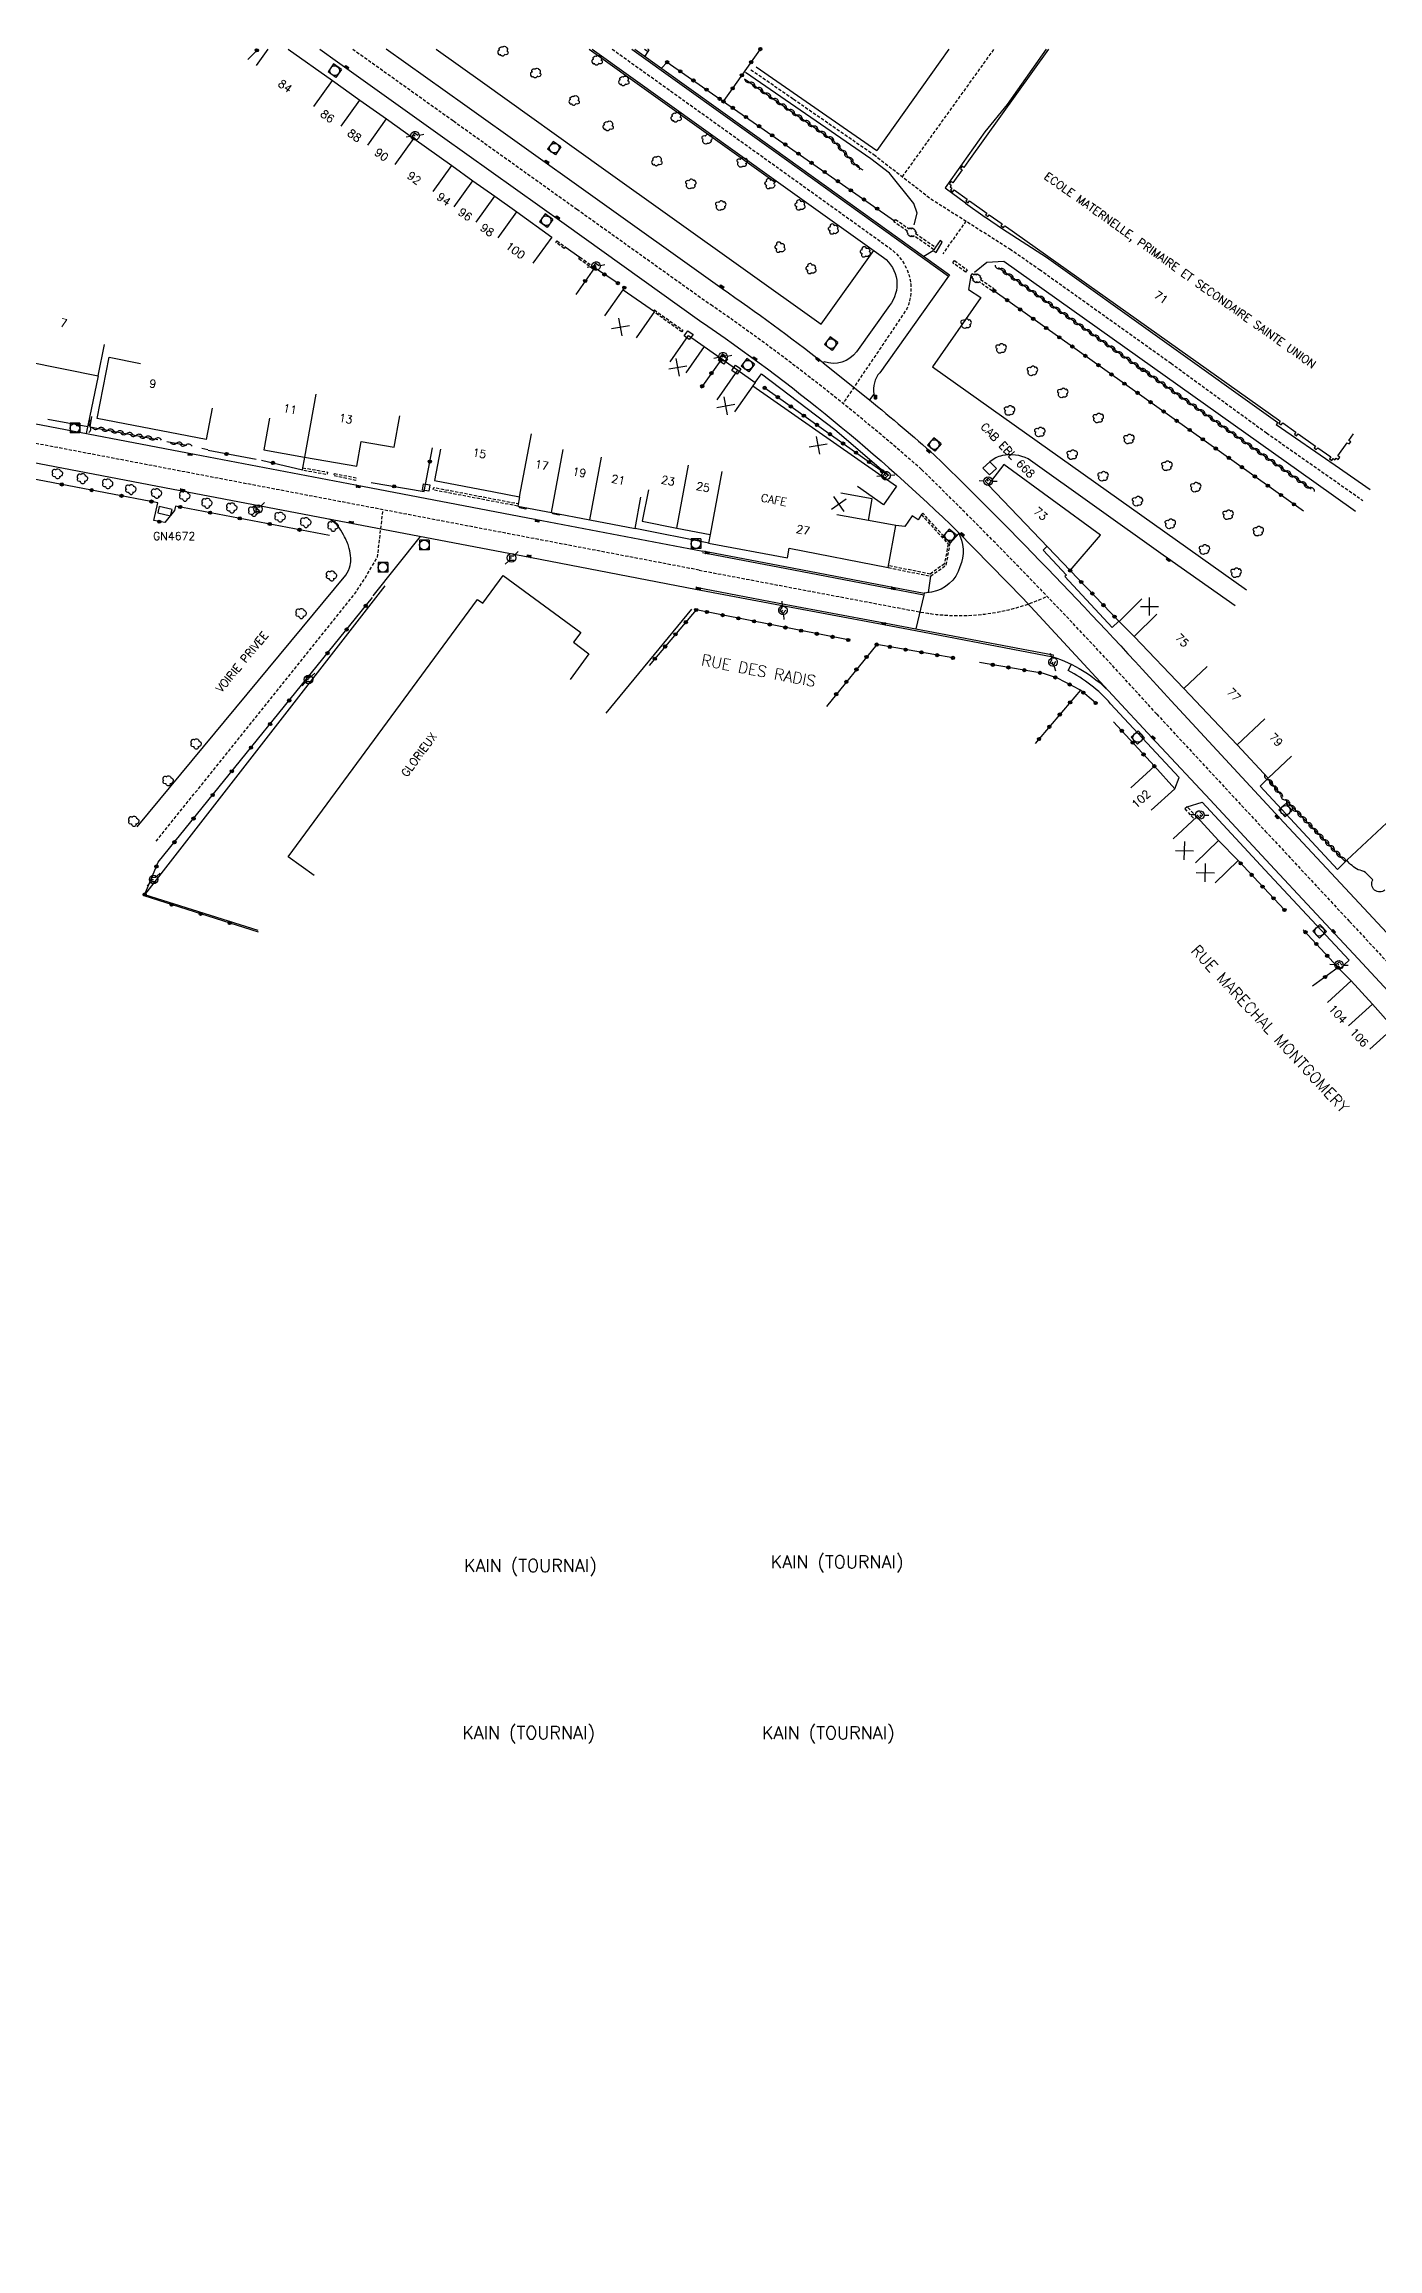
# Model space of a CAD drawing. Header units: millimetres. Extents: x 79999 to 81000, y 146000 to 147001.
# Drawn here: x 80401 to 80609.4, y 146656.3 to 147000.8 of the extents above; entities that cross this region are included whole.
import ezdxf
from ezdxf.enums import TextEntityAlignment as Align

# ---------------------------------------------------------------- set-up
doc = ezdxf.new("R2010")
doc.units = ezdxf.units.MM
doc.linetypes.add('DASHED', pattern=[0.75, 0.5, -0.25])
doc.layers.get('0').update_dxf_attribs({"linetype": 'CONTINUOUS'})
for name, color, linetype in [('W0001', 6, 'DASHED'), ('W0008', 7, 'CONTINUOUS'), ('W0100', 7, 'CONTINUOUS'), ('W0112', 1, 'DASHED'), ('W0300', 7, 'CONTINUOUS'), ('W0310', 3, 'CONTINUOUS'), ('W0322', 7, 'CONTINUOUS'), ('W0334', 7, 'CONTINUOUS'), ('W0400', 7, 'CONTINUOUS'), ('W0420', 7, 'CONTINUOUS'), ('W0471', 7, 'CONTINUOUS'), ('W0980', 7, 'CONTINUOUS'), ('W0984', 7, 'CONTINUOUS'), ('W0989', 7, 'CONTINUOUS'), ('W0991', 7, 'CONTINUOUS'), ('W1102', 7, 'CONTINUOUS')]:
    doc.layers.add(name, color=color, linetype=linetype)
doc.styles.get("Standard").update_dxf_attribs({"font": 'romans.shx', "width": 0.85})

# ---------------------------------------------------------------- blocks, each defined once
blk = doc.blocks.new('t322o')
at = {"color": 0, "linetype": 'Continuous'}
for radius in [0.25, 0.15]:
    blk.add_circle((0, 0), radius, dxfattribs=at)
blk = doc.blocks.new('t310o')
at = {"color": 0, "linetype": 'Continuous'}
for centre, start, end in [((-0.5, 0.38), 216.8699, 323.1304), ((0.5, -0.37), 36.8699, 143.1303)]:
    blk.add_arc(centre, 0.625, start, end, dxfattribs=at)
blk = doc.blocks.new('T400')
for p, q in [((-0.15, 0.3), (0.15, 0.3)), ((-0.15, -0.25), (-0.15, 0.3)), ((-0.15, 0.15), (0.15, 0.15)), ((-0.15, 0), (0.15, 0)), ((0.15, 0.3), (0.15, -0.25)), ((-0.15, -0.15), (0.15, -0.15)), ((-0.15, -0.25), (-0.15, -0.3)), ((-0.15, -0.3), (0.15, -0.3)), ((0.15, -0.3), (0.15, -0.25))]:
    blk.add_line(p, q)
blk = doc.blocks.new('T420')
for p, q in [((0.75, 0.75), (-0.75, 0.75)), ((-0.75, 0.75), (-0.75, -0.75)), ((0.75, 0.75), (0.75, -0.75)), ((0.75, -0.75), (-0.75, -0.75))]:
    blk.add_line(p, q)
blk.add_ellipse((0, 0), major_axis=(-0.53, 0.53), ratio=1, start_param=3.926991, end_param=10.210176)
blk = doc.blocks.new('T471')
for p, q in [((-0.333334, 0.333334), (-0.333334, -0.333334)), ((-0.333334, 0.333334), (0.333334, 0.333334)), ((-0.333334, 0), (0, 0)), ((0.500001, 0.500001), (1.000002, 1.000002)), ((-0.500001, -0.500001), (-1.000002, -1.000002)), ((-0.333334, -0.333334), (0.333334, -0.333334))]:
    blk.add_line(p, q)
blk.add_ellipse((0, 0), major_axis=(0.471405, 0.471405), ratio=1, start_param=5.4977871438, end_param=11.780972451)
blk = doc.blocks.new('T300')
for p, q in [((-0.8, 0.51), (-0.86, 0.34)), ((-0.86, 0.34), (-0.86, 0.17)), ((-0.86, 0.17), (-0.74, 0.06)), ((-0.69, 0.63), (-0.8, 0.51)), ((-0.8, -0.06), (-0.74, 0.06)), ((-0.74, 0.06), (-0.69, 0.11)), ((-0.57, 0.69), (-0.69, 0.63)), ((-0.46, 0.69), (-0.57, 0.69)), ((-0.29, 0.63), (-0.46, 0.69)), ((-0.29, 0.63), (-0.17, 0.74)), ((-0.23, 0.57), (-0.29, 0.63)), ((-0.17, 0.74), (-0.06, 0.8)), ((-0.06, 0.8), (0.06, 0.8)), ((0.06, 0.8), (0.23, 0.74)), ((0.23, 0.74), (0.34, 0.63)), ((0.34, 0.63), (0.4, 0.51)), ((0.46, 0.46), (0.34, 0.46)), ((0.4, 0.51), (0.4, 0.46)), ((0.57, 0.4), (0.46, 0.46)), ((0.57, 0.4), (0.69, 0.29)), ((0.69, 0.29), (0.74, 0.17)), ((0.74, 0.06), (0.69, -0.17)), ((0.74, 0.17), (0.74, 0.06)), ((-0.8, -0.17), (-0.8, -0.06)), ((-0.8, -0.23), (-0.8, -0.17)), ((-0.74, -0.34), (-0.8, -0.23)), ((-0.69, -0.4), (-0.74, -0.34)), ((-0.51, -0.46), (-0.69, -0.4)), ((-0.4, -0.46), (-0.51, -0.46)), ((-0.4, -0.46), (-0.34, -0.46)), ((-0.34, -0.46), (-0.34, -0.4)), ((-0.34, -0.51), (-0.34, -0.46)), ((-0.29, -0.63), (-0.34, -0.51)), ((-0.17, -0.74), (-0.29, -0.63)), ((-0.06, -0.8), (-0.17, -0.74)), ((0.06, -0.8), (-0.06, -0.8)), ((0.17, -0.74), (0.06, -0.8)), ((0.23, -0.69), (0.17, -0.74)), ((0.29, -0.46), (0.23, -0.46)), ((0.29, -0.63), (0.23, -0.69)), ((0.46, -0.4), (0.29, -0.46)), ((0.34, -0.51), (0.29, -0.63)), ((0.34, -0.51), (0.34, -0.46)), ((0.57, -0.34), (0.46, -0.4)), ((0.63, -0.29), (0.57, -0.34)), ((0.69, -0.17), (0.63, -0.29))]:
    blk.add_line(p, q)
blk = doc.blocks.new('t112o')
at = {"color": 0, "linetype": 'Continuous'}
for p, q in [((-0.5, 0.5), (0.5, 0.5)), ((-0.5, -0.5), (-0.5, 0.5)), ((0.5, 0.5), (0.5, -0.5)), ((0.5, -0.5), (-0.5, -0.5))]:
    blk.add_line(p, q, dxfattribs=at)
blk = doc.blocks.new('t991o')
at = {"color": 0, "linetype": 'Continuous'}
for p, q in [((-1, 1), (1, -1)), ((-1, -1), (1, 1))]:
    blk.add_line(p, q, dxfattribs=at)

msp = doc.modelspace()

# ---------------------------------------------------------------- linework, layer by layer
at = {"layer": 'W0001'}
msp.add_line((80535.09, 146980.04), (80549.43, 147000), dxfattribs=at)
msp.add_lwpolyline([(80449.22, 147000), (80464.95, 146988.77), (80484.23, 146974.99), (80505.17, 146960.04, -0.029084), (80538.06, 146934.32, -0.015785), (80574.82, 146896.09), (80591.78, 146877.81), (80604.95, 146863.67), (80612.05, 146856.03), (80619.63, 146847.91), (80627.07, 146839.89), (80639.46, 146826.59), (80652.03, 146813.1), (80666.44, 146797.6), (80684.54, 146778.17), (80694.28, 146767.73), (80704.97, 146755.76, -0.048202), (80721.47, 146731.77, -0.116261)], format="xyb", dxfattribs=at)
at = {"layer": 'W0001', "flags": 128}
for points in [[(80489.74, 147000), (80516.4, 146980.9), (80533.16, 146968.86, -0.351739), (80535.79, 146959.4), (80525.81, 146944.63)], [(80503.33, 146918.58), (80537.81, 146912.05, 0.155766), (80557.71, 146914.48, -0.382919)]]:
    msp.add_lwpolyline(points, format="xyb", dxfattribs=at)
at = {"layer": 'W0001'}
for points in [[(80511.43, 146996.77), (80518.07, 146992.19), (80530.63, 146983.5), (80539.55, 146976.59), (80551.88, 146968.77), (80556.51, 146965.56), (80577.05, 146950.91), (80591.98, 146940.01), (80607, 146929.48)], [(80545.02, 146973.12), (80541.38, 146967.99)]]:
    msp.add_lwpolyline(points, dxfattribs=at)
at = {"layer": 'W0001', "flags": 128}
for points in [[(80503.33, 146918.58), (80365.33, 146944.94), (80288.65, 146959.52), (80281.18, 146964.49)], [(80418.53, 146876.23), (80449.45, 146914.74), (80450.91, 146916.96), (80453.09, 146920.59), (80453.96, 146928.01)]]:
    msp.add_lwpolyline(points, dxfattribs=at)
at = {"layer": 'W0008'}
for p, q in [((80542.34, 147000), (80531.11, 146984.14)), ((80550.75, 146971.9), (80557.62, 146967.5)), ((80602.7, 146935), (80608.15, 146931.2))]:
    msp.add_line(p, q, dxfattribs=at)
at = {"layer": 'W0008', "flags": 128}
for points in [[(80035.98, 146710.49, -0.000002), (80043.72, 146718.34)], [(80319.6, 147000), (80309.21, 146989.24), (80290.76, 146970.15, 0.042121), (80290.37, 146969.67, 0.018235), (80289.6, 146968.45, 0.071052), (80289.15, 146967.34, 0.063085), (80288.99, 146966.01, 0.076817), (80289.16, 146964.99, 0.067679), (80289.67, 146963.94, 0.059575), (80290.64, 146962.8, 0.091141), (80291.47, 146962.27, 0.016396), (80292.51, 146961.89, 0.03346), (80293.03, 146961.76), (80303.55, 146959.78), (80318.54, 146956.88), (80344.64, 146951.97), (80373.25, 146946.5), (80398.34, 146941.68), (80423.43, 146936.89), (80449.66, 146931.89), (80477.67, 146926.52), (80503.89, 146921.54)], [(80415.53, 146878.46), (80448.14, 146917.79, 0.06793), (80448.83, 146919.33, 0.101798), (80448.93, 146920.47, 0.023595), (80448.68, 146921.95, 0.041085), (80448.43, 146922.78, 0.030407), (80447.96, 146923.77, 0.020781), (80447.14, 146925.15, 0.058847), (80446.63, 146925.76, 0.073122), (80445.58, 146926.55)]]:
    msp.add_lwpolyline(points, format="xyb", dxfattribs=at)
at = {"layer": 'W0008'}
for points in [[(80444.06, 147000), (80446.85, 146998.01), (80463.23, 146986.28), (80482.27, 146972.72), (80503.37, 146957.6, -0.043611), (80543.76, 146924.58, -0.236201), (80544.07, 146919.1, -0.286174), (80539.63, 146915.13), (80538.48, 146915), (80538.42, 146914.67), (80532.45, 146915.82), (80516.74, 146918.85), (80503.84, 146921.27)], [(80486.65, 147000), (80515.35, 146979.43), (80532.13, 146967.43, -0.42998), (80533.05, 146959.93), (80527.92, 146952.7, -0.33398), (80522.85, 146951.14), (80522.7, 146950.95, 0.013514), (80506.92, 146962.53), (80486, 146977.47), (80466.72, 146991.24), (80454.45, 147000)], [(80492.83, 147000), (80514.97, 146984.14), (80542.3, 146964.51), (80531.55, 146949.43, 0.228467), (80530.64, 146946.08), (80529.93, 146945.2, -0.00923), (80540.12, 146936.55, -0.015802), (80577.06, 146898.15), (80594.01, 146879.88), (80607.17, 146865.74), (80614.28, 146858.1), (80621.86, 146849.98), (80629.3, 146841.96), (80641.69, 146828.66), (80654.25, 146815.17), (80666, 146802.53), (80668.18, 146804.56, 0.352316), (80672.36, 146803.9), (80683.52, 146810.54)], [(80502.82, 146915.9), (80516.92, 146913.22), (80531.43, 146910.51), (80537.19, 146909.42), (80558.66, 146905.35), (80558.61, 146905.06, -0.113468), (80567.24, 146899.77), (80574.77, 146891.67), (80583.14, 146882.67), (80592.55, 146872.58), (80605.54, 146858.61), (80621.3, 146841.69), (80629.72, 146832.61), (80665.2, 146794.51), (80682.32, 146776.1), (80692.04, 146765.69), (80702.68, 146753.77, -0.026975), (80712.29, 146740.99, -0.118417), (80715.65, 146733.72, -0.008396), (80715.7, 146733.47, -0.008396)]]:
    msp.add_lwpolyline(points, format="xyb", dxfattribs=at)
for points in [[(80557.56, 147000), (80551.44, 146991.33), (80547.96, 146987.07), (80541.77, 146978.29), (80544.97, 146975.96), (80544.94, 146975.9), (80548.01, 146973.71), (80548.09, 146973.74), (80550.75, 146971.9)], [(80512.25, 146997.23), (80531.11, 146984.14)], [(80530.15, 146982.86), (80510.57, 146996.35)], [(80536.93, 146972.51), (80537.42, 146974.35), (80536.85, 146975.84), (80533.05, 146980.58), (80530.15, 146982.86)], [(80605.85, 146927.75), (80599.37, 146932.4), (80550.92, 146966.8), (80548.29, 146966.64), (80546.33, 146965.1)], [(80557.62, 146967.5), (80593.72, 146941.65), (80593.48, 146941.32), (80602.7, 146935)]]:
    msp.add_lwpolyline(points, dxfattribs=at)
at = {"layer": 'W0008', "flags": 128}
for points in [[(80407.65, 146939.91), (80409.49, 146948.93)], [(80395.33, 146936.18), (80422.26, 146931.02), (80449.54, 146925.79), (80477.14, 146920.54), (80502.77, 146915.63)], [(80476.3, 146928.33), (80476.26, 146928.13), (80475.27, 146928.32), (80475.31, 146928.52)], [(80481.49, 146927.35), (80481.46, 146927.19), (80480.48, 146927.4), (80480.51, 146927.53)], [(80504.84, 146922.77), (80493.32, 146925.09)], [(80452.44, 146914.58), (80459.83, 146923.86)], [(80434.45, 146862.29), (80416.74, 146867.84), (80454.31, 146916.14)], [(80488.8, 146896.24), (80502.19, 146912.48)]]:
    msp.add_lwpolyline(points, dxfattribs=at)
at = {"layer": 'W0100'}
msp.add_line((80557.89, 147000), (80545.42, 146982.53), dxfattribs=at)
for points in [[(80434.17, 146997.41), (80436.02, 147000)], [(80439.15, 147000), (80446.05, 146995.09), (80450.31, 146992.03), (80454.48, 146989.08), (80458.76, 146986.02), (80464.7, 146981.79), (80468, 146979.43), (80471.41, 146977.01), (80474.85, 146974.55), (80480.31, 146970.58), (80477.37, 146966.54)], [(80545.42, 146982.53), (80544.7, 146981.51), (80544.41, 146981.72), (80544.15, 146981.35), (80544.45, 146981.15), (80542.99, 146979.09), (80542.68, 146979.3), (80542.43, 146978.94), (80542.73, 146978.72), (80542.54, 146978.45), (80542.82, 146978.25), (80542.6, 146977.95), (80542.97, 146977.7), (80543.18, 146977.99), (80545.23, 146976.54), (80545.02, 146976.24), (80545.38, 146975.99), (80545.59, 146976.28), (80548.3, 146974.37), (80548.08, 146974.05), (80548.45, 146973.81), (80548.66, 146974.11), (80550.69, 146972.67), (80550.47, 146972.36), (80550.86, 146972.1), (80551.07, 146972.4), (80551.35, 146972.21), (80593.85, 146942.06), (80594.12, 146941.86), (80593.91, 146941.56), (80594.28, 146941.28), (80594.5, 146941.59), (80596.53, 146940.15), (80596.32, 146939.85), (80596.67, 146939.58), (80596.89, 146939.89), (80599.6, 146937.97), (80599.39, 146937.68), (80599.75, 146937.41), (80599.96, 146937.71), (80602.01, 146936.26), (80601.8, 146935.97), (80602.15, 146935.7), (80602.37, 146936), (80602.65, 146935.8), (80602.85, 146936.08), (80603.15, 146935.86), (80603.4, 146936.22), (80603.1, 146936.44), (80604.57, 146938.49), (80604.86, 146938.29), (80605.12, 146938.65), (80604.82, 146938.86), (80605.55, 146939.88)], [(80488.6, 146958.29), (80491.47, 146962.39), (80496.36, 146958.97), (80493.49, 146954.88)], [(80498.79, 146951.12), (80501.65, 146955.22), (80504.11, 146953.5), (80501.25, 146949.4)], [(80506.15, 146945.2), (80509.37, 146949.8), (80512.09, 146947.89), (80511.74, 146947.39), (80534.18, 146931.7), (80532.15, 146928.78), (80528.05, 146931.64)], [(80505.08, 146924.17), (80504.82, 146922.77), (80517.15, 146920.48), (80517.38, 146922.02), (80532.88, 146918.97), (80534.05, 146925.58), (80529.77, 146926.34), (80530.37, 146929.73), (80525.45, 146930.6)], [(80572.5, 146914.09), (80568.94, 146910.58), (80571.29, 146908.2), (80579.07, 146900.09), (80587.37, 146891.26), (80592.24, 146886.07), (80595.89, 146889.49)], [(80573.96, 146881.07), (80577.66, 146884.43), (80574.45, 146887.95), (80570.76, 146884.58)], [(80583.95, 146869.72), (80587.54, 146873.2), (80584.48, 146876.35), (80581.06, 146880.01), (80577.41, 146876.59)], [(80601.47, 146851.05), (80605.17, 146854.41), (80608.5, 146850.75), (80611.82, 146847.09), (80608.12, 146843.73)]]:
    msp.add_lwpolyline(points, dxfattribs=at)
at = {"layer": 'W0100', "flags": 128}
for points in [[(80397.22, 146958.55), (80396.22, 146953.65), (80398.77, 146953.13), (80398.38, 146951.2), (80409.47, 146948.93), (80410.47, 146953.83)], [(80427.28, 146943.89), (80426.33, 146938.98), (80409.28, 146942.29), (80411.17, 146951.85), (80416.07, 146950.87)], [(80436.21, 146942.3), (80435.33, 146937.37), (80441.69, 146936.24), (80449.85, 146934.83), (80450.54, 146938.7), (80455.7, 146937.79), (80456.58, 146942.71)], [(80462.95, 146937.47), (80462.02, 146932.56), (80471.27, 146930.8), (80475.28, 146930.04), (80475, 146928.58), (80480.25, 146927.58), (80486.24, 146926.43), (80493.32, 146925.09), (80494.25, 146930)], [(80495.42, 146931.13), (80494.44, 146926.22), (80499.84, 146925.15), (80505.08, 146924.17)], [(80443.18, 146870.85), (80439.15, 146873.81), (80468.73, 146914), (80469.53, 146913.41), (80472.7, 146917.72), (80484.83, 146908.85), (80483.69, 146907.3), (80486.12, 146905.52), (80483.17, 146901.49)]]:
    msp.add_lwpolyline(points, dxfattribs=at)
at = {"layer": 'W0100'}
for points in [[(80548.75, 146935.51), (80547.65, 146934.52), (80548.69, 146933.45), (80549.79, 146934.45)], [(80566.01, 146924.03), (80550.91, 146935.07), (80548.51, 146931.93), (80561.3, 146918.53)]]:
    msp.add_lwpolyline(points, close=True, dxfattribs=at)
at = {"layer": 'W0100', "flags": 128}
msp.add_lwpolyline([(80421, 146928.07), (80419.01, 146928.54), (80418.77, 146927.53), (80420.75, 146927.06)], close=True, dxfattribs=at)
at = {"layer": 'W0100'}
msp.add_lwpolyline([(80610.46, 146868.58, -0.828791), (80608.57, 146870.18), (80607.42, 146871.33, 0.112181), (80606.29, 146871.78, -0.115657), (80604.53, 146873.25), (80610.74, 146879.1)], format="xyb", dxfattribs=at)
at = {"layer": 'W0112'}
for points in [[(80494.82, 147000), (80495.35, 146999.61), (80495.52, 146999.86)], [(80495.52, 146999.86), (80495.33, 147000)], [(80496.22, 146959.07), (80496.34, 146959.24), (80500.81, 146956.05), (80500.64, 146955.8), (80496.3, 146958.9)], [(80532.88, 146918.97), (80539.49, 146917.65), (80541.94, 146919.38), (80542.55, 146922.77), (80538.29, 146927.46), (80538.05, 146927.25), (80538.05, 146927.25), (80542.23, 146922.68), (80541.66, 146919.56), (80539.43, 146917.97), (80532.93, 146919.27)], [(80581.06, 146880.01), (80579.57, 146881.61), (80579.2, 146881.27), (80580.69, 146879.67)]]:
    msp.add_lwpolyline(points, dxfattribs=at)
for points in [[(80540.01, 146968.65), (80536.9, 146970.82), (80536.77, 146970.64), (80536.52, 146970.82), (80536.39, 146970.64), (80535.88, 146971.01), (80536.01, 146971.19), (80535.76, 146971.38), (80535.87, 146971.54), (80533.76, 146973.02), (80534.01, 146973.38), (80536.13, 146971.9), (80536.25, 146972.07), (80536.51, 146971.9), (80536.63, 146972.08), (80537.15, 146971.72), (80537.03, 146971.54), (80537.28, 146971.36), (80537.16, 146971.18), (80540.26, 146969.02)], [(80482.23, 146968.86), (80480.97, 146969.78), (80481.14, 146970.03), (80482.41, 146969.1)], [(80486.79, 146965.61), (80484.53, 146967.24), (80484.71, 146967.49), (80486.97, 146965.85)], [(80544.97, 146965.16), (80542.96, 146966.58), (80543.22, 146966.94), (80545.22, 146965.52)], [(80546.01, 146964.92), (80546.28, 146964.73), (80546.4, 146964.9), (80546.66, 146964.72), (80546.79, 146964.9), (80547.31, 146964.55), (80547.18, 146964.37), (80547.44, 146964.19), (80547.31, 146964.01), (80549.37, 146962.56), (80549.11, 146962.2), (80547.06, 146963.64), (80546.93, 146963.46), (80546.67, 146963.65), (80546.54, 146963.47), (80546.04, 146963.84), (80546.17, 146964.02), (80545.91, 146964.2), (80546.03, 146964.37), (80545.76, 146964.56)]]:
    msp.add_lwpolyline(points, close=True, dxfattribs=at)
at = {"layer": 'W0112', "flags": 128}
for points in [[(80441.42, 146934.57), (80445.29, 146933.9), (80445.22, 146933.51), (80441.36, 146934.17)], [(80446.35, 146933.7), (80449.74, 146932.99), (80449.65, 146932.6), (80446.27, 146933.31)]]:
    msp.add_lwpolyline(points, close=True, dxfattribs=at)
msp.add_lwpolyline([(80475, 146928.58), (80461.79, 146931.11), (80461.87, 146931.51), (80475.08, 146928.97)], dxfattribs=at)
at = {"layer": 'W0310'}
msp.add_line((80550.1, 146965.87), (80598.92, 146931.27), dxfattribs=at)
for points in [[(80510.43, 146995.36), (80524.22, 146985.77), (80528.05, 146981.58), (80528.9, 146981.1)], [(80592.29, 146885.83), (80594.13, 146883.54)], [(80594.91, 146882.69), (80604.3, 146873.03)]]:
    msp.add_lwpolyline(points, dxfattribs=at)
at = {"layer": 'W0310', "flags": 128}
for points in [[(80408.41, 146942.56), (80408.13, 146940.97), (80418.79, 146939)], [(80420.2, 146938.68), (80423.33, 146938.09)], [(80425.67, 146937.63), (80426.59, 146937.45)]]:
    msp.add_lwpolyline(points, dxfattribs=at)
at = {"layer": 'W0322'}
for points in [[(80434.45, 147000), (80432.86, 146998.34)], [(80507.14, 146991.81), (80512.9, 147000)], [(80498.34, 146997.95), (80507.14, 146991.81), (80516.94, 146984.99), (80533.85, 146973.16)], [(80486.97, 146965.8), (80484.06, 146961.67)], [(80490.63, 146963.42), (80486.97, 146965.8)], [(80491.65, 146962.72), (80491.47, 146962.39)], [(80549.22, 146962.35), (80597.73, 146927.83)], [(80506.7, 146951.41), (80503.59, 146946.99)], [(80513.58, 146947.05), (80532.44, 146933.68)], [(80561.3, 146918.53), (80568.94, 146910.58)], [(80526.63, 146907.67), (80502.87, 146912.36), (80495.51, 146903.68)], [(80542.98, 146904.87), (80531.07, 146906.95), (80523.21, 146897.3)], [(80565.27, 146897.83), (80562.91, 146899.82), (80559.3, 146901.72), (80557.15, 146902.43), (80547.12, 146904.16)], [(80562.91, 146899.82), (80555.82, 146891.5)], [(80574.45, 146887.95), (80568.08, 146894.87)], [(80594.77, 146865.48), (80587.54, 146873.2)], [(80597.71, 146862.39), (80603.14, 146856.49), (80599.15, 146853.6)]]:
    msp.add_lwpolyline(points, dxfattribs=at)
at = {"layer": 'W0322', "flags": 128}
for points in [[(80401.61, 146942.17), (80407.86, 146941.04)], [(80445.59, 146924), (80421.53, 146928.59), (80421.39, 146927.88), (80419.85, 146926), (80418.15, 146926.33), (80418.78, 146929.1), (80386.02, 146935.36)], [(80434.16, 146935.85), (80426.62, 146937.27)], [(80434.96, 146935.76), (80441.37, 146934.27), (80441.72, 146936.24)], [(80452.11, 146932.28), (80460.38, 146930.87), (80461.68, 146937.71)], [(80434.52, 146862.03), (80416.63, 146867.67), (80418.83, 146872.93), (80452.31, 146914.3)]]:
    msp.add_lwpolyline(points, dxfattribs=at)
at = {"layer": 'W0334'}
for points in [[(80462.24, 147000), (80469.52, 146994.8), (80488.42, 146981.29), (80510.21, 146965.71), (80522.42, 146957.03), (80530.63, 146968.5)], [(80486.18, 147000), (80515.19, 146979.21), (80515.35, 146979.43)], [(80493.3, 147000), (80515.13, 146984.36), (80542.46, 146964.73), (80542.3, 146964.51)], [(80494.88, 146998.87), (80495.35, 146999.61)], [(80497.48, 146997.01), (80498.34, 146997.95)], [(80482.41, 146969.1), (80484.71, 146967.49)], [(80538.42, 146967.63), (80539.9, 146968.52), (80540.36, 146968.21), (80541.31, 146969.84), (80541, 146970.07), (80540.26, 146969.02)], [(80545.76, 146964.56), (80545.39, 146962.42), (80547.32, 146961.16), (80539.79, 146950.36), (80588.84, 146915.52)], [(80504.11, 146953.5), (80509.37, 146949.8)], [(80512.09, 146947.89), (80513.08, 146949.27), (80524.55, 146940.53), (80532.88, 146933.41), (80532.47, 146932.98)], [(80538.05, 146927.25), (80537.53, 146926.42), (80536.59, 146927.04), (80535.45, 146925.39), (80534.05, 146925.58)], [(80542.55, 146922.77), (80543.91, 146924.31)], [(80543.76, 146924.58), (80553.88, 146914.18), (80567.24, 146899.77)], [(80538.47, 146914.95), (80532.5, 146916.09), (80516.79, 146919.12), (80503.89, 146921.54)], [(80557.7, 146922.3), (80557.08, 146921.69), (80560.72, 146917.82), (80560.47, 146917.59), (80567.86, 146909.62), (80568.91, 146910.61)], [(80539.49, 146917.65), (80539.13, 146915.07)], [(80502.77, 146915.63), (80516.87, 146912.95), (80531.38, 146910.24), (80537.14, 146909.15), (80558.61, 146905.06)], [(80538.42, 146914.67), (80537.19, 146909.42)], [(80592.24, 146886.07), (80590.97, 146884.82), (80603.07, 146871.83), (80604.53, 146873.25)], [(80579.57, 146881.61), (80581.92, 146882.35), (80591.73, 146871.78), (80604.88, 146857.64), (80603.35, 146856.22), (80605.17, 146854.41)]]:
    msp.add_lwpolyline(points, dxfattribs=at)
at = {"layer": 'W0334', "flags": 128}
msp.add_lwpolyline([(80522.7, 146950.95), (80529.93, 146945.2)], dxfattribs=at)
at = {"layer": 'W0334'}
for points in [[(80587.06, 146913), (80575.84, 146920.94), (80554.72, 146935.95, 0.175756), (80550.7, 146936.48, 0.119694), (80548.75, 146935.51)], [(80577.66, 146884.43), (80578.31, 146886.18), (80567.62, 146897.71, 0.094964), (80560.96, 146902.9), (80561.49, 146903.87)]]:
    msp.add_lwpolyline(points, format="xyb", dxfattribs=at)
at = {"layer": 'W1102'}
for p, q in [((80443.15, 146991.01), (80446.05, 146995.09)), ((80447.4, 146987.97), (80450.31, 146992.03)), ((80451.59, 146985), (80454.48, 146989.08)), ((80455.86, 146981.96), (80458.76, 146986.02)), ((80461.8, 146977.72), (80464.7, 146981.79)), ((80465.09, 146975.37), (80468, 146979.43)), ((80468.52, 146972.93), (80471.41, 146977.01)), ((80471.94, 146970.48), (80474.85, 146974.55)), ((80574.85, 146911.71), (80571.29, 146908.2)), ((80582.68, 146903.55), (80579.07, 146900.09)), ((80591.71, 146895.34), (80587.37, 146891.26)), ((80580.89, 146872.87), (80584.48, 146876.35))]:
    msp.add_line(p, q, dxfattribs=at)
at = {"layer": 'W1102', "flags": 128}
for points in [[(80443.44, 146946.09), (80441.69, 146936.24)], [(80511.74, 146947.39), (80508.87, 146943.29)], [(80475.28, 146930.04), (80477.14, 146939.86)], [(80480.25, 146927.58), (80482.11, 146937.41)], [(80486.24, 146926.43), (80488.1, 146936.25)], [(80499.84, 146925.15), (80501.67, 146934.98)], [(80505.12, 146924.16), (80506.95, 146934)], [(80529.77, 146926.34), (80524.85, 146927.22)], [(80608.5, 146850.75), (80604.79, 146847.39)]]:
    msp.add_lwpolyline(points, dxfattribs=at)

# ---------------------------------------------------------------- block references
at = {"layer": 'W0112'}
for p, rotation in [((80501.68, 146955.29), 324.5226209168424), ((80507.05, 146951.45), 325.0579628970833), ((80509.16, 146949.91), 325.0579628970833), ((80460.7, 146931.5), 351.5361057087402)]:
    msp.add_blockref('t112o', p, dxfattribs=dict(at, rotation=rotation))
at = {"layer": 'W0300'}
for p, rotation in [((80472.78, 146999.7), 54.76773020075985), ((80477.89, 146996.28), 54.76773020075985), ((80487.49, 146998.27), 54.76773020075985), ((80483.9, 146991.99), 54.76773020075985), ((80491.66, 146995.05), 54.76773020075985), ((80499.83, 146989.38), 54.76773020075985), ((80489.21, 146988.03), 54.76773020075985), ((80504.5, 146985.88), 234.8357351273953), ((80496.82, 146982.52), 54.76773020075985), ((80509.99, 146982.27), 234.8357351273953), ((80501.96, 146978.9), 234.8357351273953), ((80514.42, 146978.85), 324.3679238860183), ((80506.63, 146975.52), 234.8357351273953), ((80519.14, 146975.52), 324.3679238860183), ((80524.35, 146971.76), 324.3679238860183), ((80516, 146968.92), 324.3679238860183), ((80529.34, 146968.19), 324.3679238860183), ((80520.86, 146965.58), 324.3679238860183), ((80544.96, 146957.07), 235.1135262214503), ((80550.42, 146953.2), 235.1135262214503), ((80555.32, 146949.69), 235.1135262214503), ((80560.06, 146946.24), 235.1135262214503), ((80551.75, 146943.51), 235.1135262214503), ((80565.61, 146942.32), 235.1135262214503), ((80556.48, 146940.14), 235.1135262214503), ((80570.4, 146939.04), 235.1135262214503), ((80561.54, 146936.59), 235.1135262214503), ((80576.33, 146934.86), 235.1135262214503), ((80566.35, 146933.22), 235.1135262214503), ((80580.83, 146931.51), 235.1135262214503), ((80571.74, 146929.33), 235.1135262214503), ((80585.89, 146927.22), 235.1135262214503), ((80576.85, 146925.79), 235.1135262214503), ((80590.6, 146924.65), 235.1135262214503), ((80582.18, 146921.78), 235.1135262214503), ((80587.13, 146918.15), 235.1135262214503)]:
    msp.add_blockref('T300', p, dxfattribs=dict(at, rotation=rotation))
for p in [(80403.12, 146933.63), (80407.03, 146932.87), (80410.98, 146932.06), (80414.6, 146931.17), (80418.62, 146930.55), (80423.02, 146930.13), (80426.49, 146929.02), (80430.36, 146928.28), (80433.8, 146927.75), (80437.92, 146926.85), (80441.93, 146926.01), (80446.2, 146925.43), (80445.95, 146917.66), (80441.2, 146911.79), (80424.79, 146891.42), (80420.41, 146885.66), (80415.05, 146879.33)]:
    msp.add_blockref('T300', p, dxfattribs=at)
at = {"layer": 'W0310'}
for p, rotation in [((80511.25, 146994.79), 325.1822719463038), ((80511.25, 146994.79), 325.1822719463038), ((80512.48, 146993.94), 325.1822719463038), ((80512.48, 146993.94), 325.1822719463038), ((80513.72, 146993.08), 325.1822719463038), ((80513.72, 146993.08), 325.1822719463038), ((80514.95, 146992.23), 325.1822719463038), ((80514.95, 146992.23), 325.1822719463038), ((80516.18, 146991.37), 325.1822719463038), ((80516.18, 146991.37), 325.1822719463038), ((80517.41, 146990.51), 325.1822719463038), ((80517.41, 146990.51), 325.1822719463038), ((80518.64, 146989.65), 325.1822719463038), ((80518.64, 146989.65), 325.1822719463038), ((80519.87, 146988.8), 325.1822719463038), ((80519.87, 146988.8), 325.1822719463038), ((80521.1, 146987.94), 325.1822719463038), ((80521.1, 146987.94), 325.1822719463038), ((80522.34, 146987.09), 325.1822719463038), ((80522.34, 146987.09), 325.1822719463038), ((80523.57, 146986.23), 325.1822719463038), ((80523.57, 146986.23), 325.1822719463038), ((80524.7, 146985.26), 312.3746421362994), ((80524.7, 146985.26), 312.3746421362994), ((80525.71, 146984.15), 312.3746421362994), ((80525.71, 146984.15), 312.3746421362994), ((80526.72, 146983.04), 312.3746421362994), ((80526.72, 146983.04), 312.3746421362994), ((80527.73, 146981.93), 312.3746421362994), ((80527.73, 146981.93), 312.3746421362994), ((80550.38, 146965.68), 144.6685749825606), ((80551.6, 146964.81), 144.6685749825606), ((80552.82, 146963.94), 144.6685749825606), ((80554.05, 146963.07), 144.6685749825606), ((80555.27, 146962.21), 144.6685749825606), ((80556.49, 146961.34), 144.6685749825606), ((80557.72, 146960.47), 144.6685749825606), ((80558.94, 146959.6), 144.6685749825606), ((80560.17, 146958.74), 144.6685749825606), ((80561.39, 146957.87), 144.6685749825606), ((80562.61, 146957), 144.6685749825606), ((80563.84, 146956.13), 144.6685749825606), ((80565.06, 146955.27), 144.6685749825606), ((80566.28, 146954.4), 144.6685749825606), ((80567.51, 146953.53), 144.6685749825606), ((80568.73, 146952.66), 144.6685749825606), ((80569.96, 146951.8), 144.6685749825606), ((80571.18, 146950.93), 144.6685749825606), ((80572.4, 146950.06), 144.6685749825606), ((80572.95, 146949.67), 324.6685749825606), ((80574.17, 146948.81), 324.6685749825606), ((80575.4, 146947.94), 324.6685749825606), ((80576.62, 146947.07), 324.6685749825606), ((80577.84, 146946.21), 324.6685749825606), ((80579.07, 146945.34), 324.6685749825606), ((80580.29, 146944.47), 324.6685749825606), ((80408.15, 146941.08), 259.8395131068697), ((80581.51, 146943.6), 324.6685749825606), ((80582.74, 146942.74), 324.6685749825606), ((80583.96, 146941.87), 324.6685749825606), ((80585.18, 146941), 324.6685749825606), ((80409.5, 146940.72), 349.5153958300876), ((80410.97, 146940.45), 349.5153958300876), ((80412.45, 146940.18), 349.5153958300876), ((80413.92, 146939.9), 349.5153958300876), ((80415.4, 146939.63), 349.5153958300876), ((80416.87, 146939.36), 349.5153958300876), ((80418.35, 146939.08), 349.5153958300876), ((80421.67, 146938.4), 349.1924406608875), ((80423.15, 146938.12), 349.1924406608875), ((80586.41, 146940.13), 324.6685749825606), ((80587.63, 146939.27), 324.6685749825606), ((80588.86, 146938.4), 324.6685749825606), ((80590.08, 146937.53), 324.6685749825606), ((80591.3, 146936.66), 324.6685749825606), ((80592.53, 146935.8), 324.6685749825606), ((80593.75, 146934.93), 324.6685749825606), ((80594.98, 146934.06), 324.6685749825606), ((80596.2, 146933.19), 324.6685749825606), ((80597.42, 146932.33), 324.6685749825606), ((80598.65, 146931.46), 324.6685749825606), ((80592.29, 146885.83), 308.6821858655213), ((80593.07, 146884.86), 308.6821858655213), ((80593.85, 146883.88), 308.6821858655213), ((80594.91, 146882.69), 314.1805804243434), ((80595.78, 146881.8), 314.1805804243434), ((80596.66, 146880.9), 314.1805804243434), ((80597.53, 146880.01), 314.1805804243434), ((80598.4, 146879.11), 314.1805804243434), ((80599.27, 146878.21), 314.1805804243434), ((80600.14, 146877.32), 314.1805804243434), ((80601.01, 146876.42), 314.1805804243434), ((80601.88, 146875.52), 314.1805804243434), ((80602.75, 146874.63), 314.1805804243434), ((80603.62, 146873.73), 314.1805804243434)]:
    msp.add_blockref('t310o', p, dxfattribs=dict(at, rotation=rotation))
at = {"layer": 'W0322'}
for p, rotation in [((80434.25, 146999.8), 226.4314400601613), ((80512.9, 146999.99), 54.83573512739783), ((80498.34, 146997.95), 325.0591120515663), ((80500.39, 146996.52), 325.0591120515663), ((80511.46, 146997.94), 54.83573512739783), ((80502.44, 146995.09), 325.0591120515663), ((80504.49, 146993.66), 325.0591120515663), ((80508.58, 146993.86), 54.83573512739783), ((80510.02, 146995.9), 54.83573512739783), ((80506.54, 146992.23), 325.0591120515663), ((80507.14, 146991.81), 54.83573512739783), ((80508.59, 146990.8), 325.1617504830203), ((80510.65, 146989.37), 325.1617504830203), ((80512.7, 146987.94), 325.1617504830203), ((80514.75, 146986.51), 325.1617504830203), ((80516.8, 146985.09), 325.1617504830203), ((80518.85, 146983.65), 325.0291511586524), ((80520.9, 146982.22), 325.0291511586524), ((80522.95, 146980.79), 325.0291511586524), ((80525, 146979.35), 325.0291511586524), ((80527.04, 146977.92), 325.0291511586524), ((80529.09, 146976.49), 325.0291511586524), ((80531.14, 146975.06), 325.0291511586524), ((80486.97, 146965.8), 234.7677302007594), ((80485.53, 146963.76), 234.7677302007594), ((80488.54, 146964.78), 146.9519743040034), ((80490.63, 146963.42), 146.9519743040034), ((80491.65, 146962.72), 241.8708934735393), ((80549.42, 146962.21), 324.5643111597203), ((80551.45, 146960.76), 324.5643111597203), ((80553.49, 146959.31), 324.5643111597203), ((80555.53, 146957.86), 324.5643111597203), ((80557.56, 146956.41), 324.5643111597203), ((80559.6, 146954.96), 324.5643111597203), ((80506.7, 146951.41), 234.8371173718804), ((80561.64, 146953.51), 324.5643111597203), ((80563.67, 146952.06), 324.5643111597203), ((80505.26, 146949.36), 234.8371173718804), ((80565.71, 146950.61), 324.5643111597203), ((80567.75, 146949.16), 324.5643111597203), ((80503.82, 146947.32), 234.8371173718804), ((80513.58, 146947.05), 324.6436454261483), ((80515.62, 146945.61), 324.6436454261483), ((80569.78, 146947.71), 324.5643111597203), ((80571.82, 146946.27), 324.5643111597203), ((80573.86, 146944.82), 324.5643111597203), ((80406.28, 146941.32), 349.7544589340295), ((80517.66, 146944.16), 324.6436454261483), ((80519.7, 146942.71), 324.6436454261483), ((80521.74, 146941.27), 324.6436454261483), ((80575.9, 146943.37), 324.5643111597203), ((80577.93, 146941.92), 324.5643111597203), ((80523.78, 146939.82), 324.6436454261483), ((80525.82, 146938.37), 324.6436454261483), ((80579.97, 146940.47), 324.5643111597203), ((80582.01, 146939.02), 324.5643111597203), ((80584.04, 146937.57), 324.5643111597203), ((80429.49, 146936.73), 169.28426808839), ((80436.75, 146935.34), 166.968276287249), ((80461.27, 146935.54), 79.24356716028709), ((80527.85, 146936.93), 324.6436454261483), ((80529.89, 146935.48), 324.6436454261483), ((80586.08, 146936.12), 324.5643111597203), ((80588.12, 146934.67), 324.5643111597203), ((80403.78, 146931.97), 169.1749168642938), ((80408.45, 146931.08), 169.1749168642938), ((80455.7, 146931.67), 170.3549678004788), ((80531.93, 146934.03), 324.6436454261483), ((80590.15, 146933.22), 324.5643111597203), ((80592.19, 146931.77), 324.5643111597203), ((80413.11, 146930.19), 169.1749168642938), ((80417.78, 146929.29), 169.1749168642938), ((80422.26, 146928.45), 169.203234510793), ((80426.93, 146927.56), 169.203234510793), ((80594.23, 146930.32), 324.5643111597203), ((80596.26, 146928.87), 324.5643111597203), ((80419.01, 146926.16), 169.2644786119219), ((80431.59, 146926.67), 169.203234510793), ((80436.26, 146925.78), 169.203234510793), ((80440.92, 146924.89), 169.203234510793), ((80561.3, 146918.53), 313.8700936111804), ((80563.03, 146916.73), 313.8700936111804), ((80564.76, 146914.93), 313.8700936111804), ((80451.25, 146912.99), 51.02078358990792), ((80501.26, 146910.46), 229.7207559246293), ((80502.87, 146912.36), 229.7207559246293), ((80504.56, 146912.03), 168.8216890278483), ((80507.01, 146911.55), 168.8216890278483), ((80509.46, 146911.06), 168.8216890278483), ((80511.91, 146910.58), 168.8216890278483), ((80514.37, 146910.09), 168.8216890278483), ((80566.49, 146913.12), 313.8700936111804), ((80568.23, 146911.32), 313.8700936111804), ((80448.27, 146909.3), 51.02078358990792), ((80498.02, 146906.64), 229.7207559246293), ((80499.64, 146908.55), 229.7207559246293), ((80516.82, 146909.61), 168.8216890278483), ((80519.27, 146909.12), 168.8216890278483), ((80521.72, 146908.64), 168.8216890278483), ((80524.18, 146908.15), 168.8216890278483), ((80526.63, 146907.67), 168.8216890278483), ((80531.07, 146906.95), 230.8545245691854), ((80533.13, 146906.59), 170.1053105695833), ((80445.28, 146905.61), 51.02078358990792), ((80496.41, 146904.74), 229.7207559246293), ((80527.91, 146903.07), 230.8545245691854), ((80529.49, 146905.01), 230.8545245691854), ((80535.59, 146906.16), 170.1053105695833), ((80538.06, 146905.73), 170.1053105695833), ((80540.52, 146905.3), 170.1053105695833), ((80542.98, 146904.87), 170.1053105695833), ((80549.2, 146903.8), 170.2142266050604), ((80551.66, 146903.38), 170.2142266050604), ((80442.29, 146901.92), 51.02078358990792), ((80526.33, 146901.13), 230.8545245691854), ((80554.13, 146902.95), 170.2142266050604), ((80556.59, 146902.53), 170.2142266050604), ((80558.98, 146901.82), 161.5992544414663), ((80561.22, 146900.71), 152.2753251747683), ((80439.3, 146898.22), 51.02078358990792), ((80524.75, 146899.19), 230.8545245691854), ((80561.29, 146897.92), 229.5966637531384), ((80563.36, 146899.44), 139.9336221069003), ((80565.27, 146897.83), 139.9336221069003), ((80436.31, 146894.53), 51.02078358990792), ((80558.05, 146894.11), 229.5966637531384), ((80559.67, 146896.01), 229.5966637531384), ((80569.37, 146893.46), 132.6687698467723), ((80433.33, 146890.84), 51.02078358990792), ((80556.43, 146892.2), 229.5966637531384), ((80571.07, 146891.63), 132.6687698467723), ((80572.76, 146889.79), 132.6687698467723), ((80430.34, 146887.15), 51.02078358990792), ((80574.45, 146887.95), 132.6687698467723), ((80427.35, 146883.45), 51.02078358990792), ((80424.36, 146879.76), 51.02078358990792), ((80421.37, 146876.07), 51.02078358990792), ((80418.56, 146872.27), 67.26312112382683), ((80587.93, 146872.78), 133.1205907436183), ((80589.64, 146870.96), 133.1205907436183), ((80591.35, 146869.13), 133.1205907436183), ((80416.72, 146867.89), 67.26312112382683), ((80420.93, 146866.32), 162.5057835175147), ((80593.06, 146867.31), 133.1205907436183), ((80594.77, 146865.48), 133.1205907436183), ((80425.46, 146864.89), 162.5057835175147), ((80429.99, 146863.46), 162.5057835175147), ((80598.06, 146862), 132.6616141430343), ((80599.76, 146860.17), 132.6616141430343), ((80601.45, 146858.33), 132.6616141430343), ((80601.12, 146855.02), 215.9370078138543), ((80603.14, 146856.49), 132.6616141430343)]:
    msp.add_blockref('t322o', p, dxfattribs=dict(at, rotation=rotation))
at = {"layer": 'W0400'}
for p, rotation in [((80448.3, 146997.15), 54.61732809775138), ((80479.57, 146982.36), 54.56615415732425), ((80481.24, 146973.64), 54.56615415732425), ((80506.9, 146962.87), 54.47192149798537), ((80512.05, 146951.61), 54.4794035044333), ((80521.88, 146951.52), 53.58197396519331), ((80530.87, 146945.62), 0.01417951566330622), ((80423.81, 146936.67), 259.2034633985443), ((80539.2, 146937.19), 50.15852766925931), ((80422.61, 146931.1), 259.1610546092727), ((80450.07, 146931.66), 259.150551374508), ((80449.01, 146926.05), 79.1610546091877), ((80478.03, 146926.3), 259.2931498838435), ((80544.45, 146924.16), 49.4850955408623), ((80476.78, 146920.77), 79.23317739314862), ((80504.59, 146921.29), 259.3641724015123), ((80576.62, 146920.23), 234.7190514355124), ((80503.21, 146915.73), 259.3641724015123), ((80533.65, 146915.73), 259.1624166537193), ((80532.2, 146910.22), 79.42821728045031), ((80574.27, 146892.39), 42.91182253230033), ((80593.64, 146880.05), 42.85017465490332), ((80602.42, 146862.12), 42.91729232405835)]:
    msp.add_blockref('T400', p, dxfattribs=dict(at, rotation=rotation))
at = {"layer": 'W0420'}
for p, rotation in [((80446.41, 146996.62), 324.6173280977513), ((80480.71, 146984.52), 324.5661541573243), ((80479.45, 146973.18), 323.9784689253493), ((80510.94, 146950.61), 324.4794035044333), ((80523.95, 146953.97), 323.5819739651933), ((80540.08, 146938.2), 320.1585276692593), ((80542.47, 146923.94), 319.4850955408623), ((80571.86, 146892.43), 312.9118225323003), ((80594.93, 146881.07), 312.8501746549034), ((80600.26, 146862.14), 312.9172923240583)]:
    msp.add_blockref('T420', p, dxfattribs=dict(at, rotation=rotation))
for p in [(80405.82, 146940.77), (80460.41, 146922.51), (80502.83, 146922.7), (80453.93, 146919.01)]:
    msp.add_blockref('T420', p, dxfattribs=at)
at = {"layer": 'W0471'}
for p, rotation in [((80458.95, 146986.45), 324.4518496110414), ((80487.23, 146966.09), 324.1484526902094), ((80507.05, 146951.91), 325.0579628970833), ((80532.52, 146933.34), 320.1585276692593), ((80548.49, 146932.49), 314.1685211457963), ((80516.43, 146912.3), 50.85452456918814), ((80558.62, 146904.22), 61.32221303166654), ((80581.56, 146880.33), 134.1110609589503), ((80603.29, 146856.9), 312.9688788476363)]:
    msp.add_blockref('T471', p, dxfattribs=dict(at, rotation=rotation))
for p in [(80434.43, 146928.13), (80474.04, 146920.49), (80442.3, 146901.5), (80418.12, 146870.25)]:
    msp.add_blockref('T471', p, dxfattribs=at)
at = {"layer": 'W0991'}
for p, rotation in [((80491.05, 146956.58), 55.07812321632698), ((80500.02, 146950.26), 55.05796289671222), ((80507.51, 146944.24), 55.04535462347043), ((80521.94, 146938.09), 55.04535462316742), ((80525.15, 146928.91), 349.9388042108149), ((80573.68, 146912.89), 44.6191236217282), ((80579.14, 146874.75), 43.12965733959562), ((80582.41, 146871.31), 44.11106097466971)]:
    msp.add_blockref('t991o', p, dxfattribs=dict(at, rotation=rotation))

# ---------------------------------------------------------------- texts
at = {"layer": 'W0980'}
for p in [(80476.97, 146762.91), (80524.88, 146763.49), (80476.69, 146736.79), (80523.51, 146736.78)]:
    msp.add_text('KAIN (TOURNAI)', height=2, dxfattribs=at).set_placement(p, align=Align.MIDDLE)
at = {"layer": 'W0984'}
for s, rotation, p in [('ECOLE MATERNELLE, PRIMAIRE ET SECONDAIRE SAINTE UNION', 324.647, (80578.38, 146965.28)), ('CAB EBL 668', 314.1685, (80551.55, 146937.3)), ('CAFE', 349.4628, (80515.02, 146929.56)), ('VOIRIE PRIVEE', 50.332, (80431.92, 146904.24)), ('GLORIEUX', 53.6508, (80459.58, 146889.76))]:
    msp.add_text(s, height=1.25, rotation=rotation, dxfattribs=at).set_placement(p, align=Align.MIDDLE)
msp.add_text('GN4672', height=1.25, dxfattribs=at).set_placement((80421.33, 146923.91), align=Align.MIDDLE)
at = {"layer": 'W0989'}
for s, rotation, p in [('RUE DES RADIS', 349.1866, (80512.64, 146902.89)), ('RUE MARECHAL MONTGOMERY', 312.9484, (80592.52, 146846.91))]:
    msp.add_text(s, height=1.75, rotation=rotation, dxfattribs=at).set_placement(p, align=Align.MIDDLE)
at = {"layer": 'W0991'}
for s, rotation, p in [('84', 324.5461, (80438.66, 146994.21)), ('86', 324.3935, (80445.28, 146989.49)), ('88', 324.7182, (80449.5, 146986.48)), ('90', 324.4519, (80453.72, 146983.48)), ('92', 324.5317, (80458.83, 146979.84)), ('94', 324.3935, (80463.45, 146976.54)), ('96', 324.6548, (80466.8, 146974.15)), ('98', 324.3954, (80470.22, 146971.72)), ('100', 323.9785, (80474.64, 146968.52)), ('71', 324.647, (80575.49, 146961.2)), ('7', 348.4539, (80404.05, 146957.19)), ('9', 350.1658, (80417.99, 146947.71)), ('11', 350.1658, (80439.43, 146943.74)), ('13', 350.1658, (80448.13, 146942.23)), ('15', 349.2757, (80469.02, 146936.83)), ('17', 349.2757, (80478.76, 146935.01)), ('19', 349.2757, (80484.63, 146933.86)), ('21', 349.2757, (80490.7, 146932.71)), ('23', 349.3109, (80498.48, 146932.56)), ('25', 349.3109, (80503.96, 146931.56)), ('73', 318.7699, (80556.68, 146927.39)), ('27', 349.4632, (80519.58, 146924.86)), ('75', 313.8178, (80578.78, 146907.61)), ('77', 313.2322, (80586.86, 146899.11)), ('79', 313.1914, (80593.45, 146892.09)), ('102', 42.3599, (80572.36, 146882.82)), ('104', 312.2492, (80603.13, 146849.22)), ('106', 312.2492, (80606.46, 146845.56))]:
    msp.add_text(s, height=1.25, rotation=rotation, dxfattribs=at).set_placement(p, align=Align.MIDDLE)

doc.saveas('drawing.dxf')
